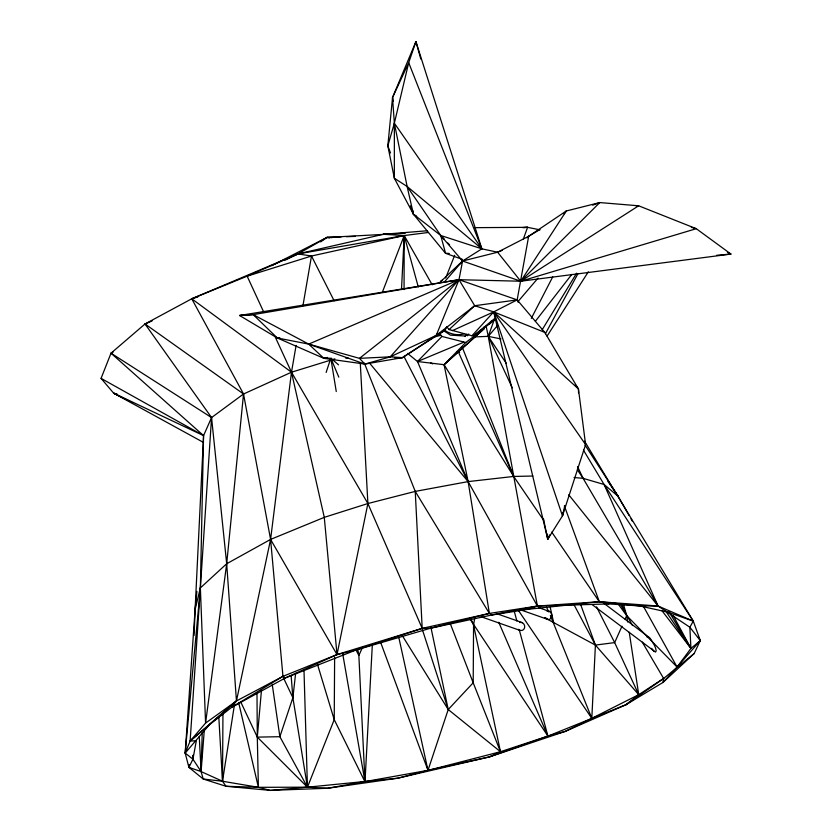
<?xml version="1.0" encoding="UTF-8"?>
<svg xmlns="http://www.w3.org/2000/svg" width="832" height="832" viewBox="0 0 832 832"><rect width="100%" height="100%" fill="white"/><g stroke="black" fill="none" stroke-linecap="round" stroke-linejoin="round"><path stroke-width="1.25" d="M404.061 289.567L404.206 235.55L428.511 232.45M584.532 441.178L693.274 621.119L700.305 640.588L694.169 653.526L662.886 682.521L625.997 704.704L565.105 731.442L489.258 756.943L397.738 778.211L327.662 788.258L270.379 790.4L225.992 786.271L222.508 781.248L222.955 713.95M334.63 657.259L334.225 719.649L307.445 787.186L270.379 790.4L258.388 787.322L222.508 781.248L203.206 779.012L188.916 767.364L185.172 753.085L195.114 609.43L203.559 435.635L211.557 417.57L243.537 393.994L291.491 372.206L334.859 358.842M694.169 653.526L663.634 678.465L625.997 704.704L547.914 736.102L489.258 756.943L427.981 770.338L327.662 788.258L307.445 787.186L258.388 787.322L225.992 786.271L203.206 779.012L201.094 771.576L192.93 759.19L185.172 753.085L190.133 741.052L200.366 587.912L203.559 435.635L111.02 353.194L145.028 323.97L191.755 298.782L297.95 253.906L326.976 237.432L405.267 233.23M234.364 705.266L222.508 781.248L201.094 771.576L202.228 732.68M189.01 764.774L188.916 767.364L201.094 771.576L204.37 729.019M194.106 635.326L195.114 609.43L196.924 591.365M193.076 755.31L192.93 759.19L188.916 767.364L189.207 764.795M240.75 701.969L257.306 737.121L307.445 787.186L397.738 778.211L500.479 751.712L547.914 736.102L565.105 731.442L591.812 718.338L595.41 645.081L580.393 603.866M401.492 289.536L404.206 235.55L383.375 234.281L297.95 253.906L247.146 276.172L191.755 298.782L243.537 393.994L270.587 539.417L282.953 676.333L285.314 677.945L356.096 649.979L422.198 628.368L489.382 613.423L537.399 606.06L599.31 601.713L658.081 606.018L693.274 621.119L689.853 627.234L690.934 648.43L677.082 667.046L662.886 682.521L663.634 678.465L642.252 642.096M372.32 645.018L364.998 781.81L334.225 719.649L317.346 663.926M618.311 604.167L626.704 615.649L677.082 667.046L700.305 640.588L689.853 627.234L658.081 606.018L639.486 605.904L608.774 603.918L537.399 606.06L491.962 614.962L430.134 628.326L422.198 628.368L337.012 654.576L282.953 676.333L236.454 700.96L209.456 724.672L185.172 753.085L200.366 587.912L211.557 417.57L145.028 323.97L152.142 320.892M193.201 755.342L192.93 759.19L196.321 740.761L190.133 741.052L205.577 723.07L236.454 700.96L270.587 539.417L291.491 372.206L296.109 345.394M261.529 689.582L257.306 737.121L258.388 787.322L238.69 702.707M502.216 250.37L497.619 252.21L481.863 248.83L415.917 41.6L392.527 97.542L387.826 145.839L394.347 178.266L413.452 214.25L445.546 253.292L462.561 259.47M303.992 670.259L307.445 787.186L279.864 736.705L292.874 697.674L295.641 673.338M461.542 262.09L461.843 259.542M407.576 353.402L417.498 361.525L444.059 364.686L483.922 328.942L484.266 326.768M474.822 617.5L473.574 625.092L473.19 682.781L500.479 751.712L489.258 756.943M302.921 305.812L311.49 256.017L404.206 235.55L432.203 284.814M446.597 326.997L444.922 330.408L402.428 357.646L364.894 364.094L323.835 358.322L277.306 337.979L239.585 315.494L458.994 279.698L520.738 281.226L730.933 254.062L696.28 228.696L638.643 205.795L599.789 202.571L566.311 210.974L528.663 236.267L517.161 299.894L518.367 302.172M446.566 326.581L449.134 329.566L471.962 335.785L474.438 335.015L489.039 324.282L491.161 322.556L491.514 320.663M203.445 442.416L113.651 393.162L101.067 378.383L111.02 353.194L211.557 417.57L226.689 563.753L236.454 700.96L190.133 741.052L209.456 724.672L231.66 707.346L285.314 677.945L337.012 654.576L367.89 503.537L360.266 362.825M420.815 59.041L415.917 41.6L408.699 62.681L481.863 248.83L462.571 261.019L458.994 279.698L474.698 305.718L493.698 311.896L547.747 539.25L562.463 515.871L563.191 512.304M562.463 515.871L585.603 444.61L578.448 388.97L544.742 332.363L517.161 299.894L493.698 311.896L562.463 515.871L564.772 505.856M195.114 609.43L200.366 587.912L226.689 563.753L270.587 539.417L324.282 517.348L367.89 503.537L415.241 491.4L468.125 481.603L513.698 476.445L532.875 476.029M548.548 536.796L547.747 539.25L543.504 518.991M326.123 372.445L330.429 359.382M380.702 642.554L427.981 770.338L448.23 709.53L473.19 682.781L450.195 623.428M494.374 319.394L488.259 336.357L537.399 606.06L528.237 609.274L491.962 614.962L489.382 613.423L415.241 491.4L364.395 363.189M523.203 239.45L527.571 227.334L539.989 229.84M382.387 292.167L404.206 235.55L297.95 253.906L285.116 260.156M445.682 278.034L454.698 255.268M621.993 626.205L614.661 642.606L638.737 694.668L625.997 704.704M625.134 619.164L626.704 615.649L623.532 604.479M362.513 647.379L358.852 655.47L364.998 781.81L342.732 653.931M410.311 205.847L413.452 214.25L440.731 235.477L481.863 248.83L407.118 186.472L394.347 178.266L394.358 123.198L392.527 97.542L408.699 62.681L394.358 123.198L387.826 145.839L390.52 153.036M468 334.578L467.397 335.774M438.911 283.286L462.852 260.759M549.962 534.706L547.747 539.25L547.446 534.092M465.078 336.575L466.305 334.318M531.305 318.396L552.708 276.91M545.407 333.746L577.918 273.718M646.911 636.875C649.802 635.918 651.685 641.191 653.234 643.042M542.204 329.711L576.628 273.198M547.102 336.066L588.338 271.814M437.622 333.32L436.218 335.41L402.428 357.646L394.69 357.718M459.888 349.97L458.442 352.05L513.698 476.445L543.702 520.343M236.454 700.96L231.66 707.346L282.953 676.333M535.434 321.204L571.823 274.362M564.096 213.72L566.311 210.974L520.738 281.226L462.571 261.019L440.731 235.477L407.118 186.472L394.358 123.198L481.863 248.83M497.546 325.489L488.259 336.357L473.97 336.929M517.806 301.777L538.065 278.075M460.512 263.702L462.956 260.863M444.288 282.131L462.571 261.019L497.619 252.21L528.663 236.267L539.739 229.663M442.406 330.99L444.922 330.408L436.218 335.41L458.994 279.698L253.198 314.642L277.306 337.979L308.703 344.105L359.476 358.353L390.239 356.834L458.994 279.698L517.161 299.894L474.698 305.718L436.218 335.41L390.239 356.834L364.894 364.094L308.703 344.105L253.198 314.642L239.585 315.494L252.512 314.631M471.962 335.785L493.698 311.896L544.742 332.363M537.399 606.06L468.125 481.603L417.498 361.525L441.948 336.44L465.702 342.524L483.922 328.942M465.702 342.524L444.059 364.686L468.125 481.603L489.382 613.423L430.134 628.326L356.096 649.979L337.012 654.576L270.587 539.417M449.134 329.566L474.698 305.718M489.039 324.282L495.737 318.167M526.937 237.838L528.663 236.267M482.539 330.158L444.059 364.686L513.698 476.445L462.238 347.214M491.161 322.556L495.019 319.197M661.908 610.615L690.934 648.43L700.305 640.588L698.381 637.208M474.438 335.015L495.508 317.876M468.822 334.069L464.911 335.993L450.434 335.14L443.706 330.73M320.653 241.883L326.976 237.432L341.203 236.902M663.634 678.465L638.737 694.668L591.812 718.338L518.419 610.449M440.762 281.05L442.25 280.155M111.02 353.194L113.298 351.926M271.71 265.678L326.976 237.432L332.134 237.63M452.379 330.637L493.698 311.896L578.448 388.97L578.542 392.85M417.498 361.525L463.798 342.191M592.675 205.171L599.789 202.571L520.738 281.226L497.619 252.21M334.121 300.747L311.49 256.017L247.146 276.172L263.91 312.478M197.787 296.993L191.755 298.782L291.491 372.206L367.89 503.537L422.198 628.368L415.241 491.4M433.462 337.178L440.918 335.265L441.948 336.44M364.894 364.094L359.476 358.353L458.994 279.698L308.703 344.105L323.835 358.322L327.621 357.448M583.45 450.133L604.105 484.505L693.274 621.119L667.649 612.113L639.486 605.904L599.31 601.713L528.237 609.274M716.737 255.268L730.933 254.062L727.438 252.377M427.066 230.786L383.375 234.281L394.857 234.083M523.682 227.594L527.571 227.334L474.646 227.656M636.116 205.93L638.643 205.795L520.738 281.226L696.28 228.696L691.35 227.344M522.413 227.583L527.571 227.334M277.306 337.979L279.885 337.865M346.382 236.714L355.43 236.382M323.835 358.322L331.562 358.259M345.738 358.134L348.317 358.114M449.322 253.448L445.546 253.292L440.731 235.477L444.278 239.231M390.239 356.834L402.428 357.646M574.038 477.506L583.097 478.338L604.105 484.505L618.155 496.309L629.065 515.476M297.95 253.906L311.49 256.017M326.976 237.432L329.524 237.89M500.989 338.946L488.259 336.357L486.148 326.248M551.751 532.116L599.31 601.713L608.774 603.918M132.09 402.594L113.651 393.162L117.354 394.243M538.408 607.568L549.328 611.385M496.943 613.756L522.465 622.7M521.269 610.095L547.83 619.414A4.046 3.588 69.5 0 0 551.366 617.614M481.156 616.751L520.073 630.417M113.651 393.162L203.559 435.635L101.067 378.383M430.529 362.773L432.661 363.906M544.7 617.739L595.41 645.081L638.737 694.668L629.231 632.216M407.118 186.472L413.452 214.25L416.676 216.341M145.028 323.97L243.537 393.994L226.689 563.753L205.577 723.07L200.366 587.912M604.167 603.491L648.679 637.073M592.093 604.542L655.481 652.09L656.198 650.967L655.626 648.263A16.338 8.476 65.1 0 0 653.214 643.063M331.791 359.029L338.562 364.842M654.181 651.394L653.338 650.593M447.824 242.996L449.592 244.878M369.585 363.147L468.125 481.603L403.946 356.429M439.286 333.289L440.918 335.265M568.755 494.801L658.081 606.018L604.105 484.505M575.224 384.914L578.448 388.97M493.698 311.896L585.603 444.61M607.922 481.416L618.155 496.309L585.042 445.068M665.59 610.906L690.934 648.43L673.13 615.41M506.22 363.241L488.259 336.357L512.314 387.837M577.346 469.737L583.097 478.338L658.081 606.018M519.251 629.782L547.914 736.102L470.298 619.486M402.449 635.908L448.23 709.53L500.479 751.712L473.574 625.092L471.026 619.122M668.959 611.603L690.934 648.43M632.538 625.57L620.568 604.25M630.989 518.856L632.278 521.113M643.282 606.091L677.082 667.046M574.184 605.01L595.41 645.081L614.661 642.606L596.565 606.871M355.93 649.823L358.852 655.47L357.739 649.085M577.554 466.638L583.097 478.338M283.504 677.934L292.874 697.674L307.445 787.186M546.603 607.256L548.766 611.957M550.378 615.451L591.812 718.338M275.267 337.074L291.491 372.206L324.282 517.348L337.012 654.576M621.535 603.876L626.704 615.649L627.671 622.024M498.742 622.274L547.914 736.102M331.323 359.382L338.811 377.146M564.377 505.908L599.31 601.713M422.386 629.637L448.23 709.53L430.893 627.266M404.206 235.55L418.278 286.946M514.197 611.021L516.89 621.036M550.264 607.506L553.644 622.523M398.809 637.406L427.981 770.338M392.527 97.542L393.214 101.348M412.776 210.444L413.452 214.25M331.032 359.476L336.263 391.529M272.21 684.258L279.864 736.705L257.306 737.121L256.984 693.191M291.148 675.698L292.874 697.674M218.774 716.508L222.508 781.248M199.264 736.549L201.094 771.576M464.402 333.746A23.702 20.374 47.5 0 1 443.976 329.794M547.83 619.414A3.973 3.526 69.8 0 1 546.021 618.446M546.114 618.322A4.243 3.754 69.5 0 1 545.511 617.656M547.009 611.177A4.243 3.754 69.5 0 1 548.371 611.01M548.382 610.906A4.285 3.557 68.6 0 1 551.273 617.542M457.278 351.78A4.16 2.714 38.8 0 1 459.659 352.383M653.359 650.51A16.432 8.518 65.1 0 1 651.612 648.367M519.615 622.534A4.129 3.702 70.6 0 1 524.711 626.891A4.129 3.702 70.6 0 1 519.324 629.98A4.337 4.056 69.3 0 1 518.534 629.304"/></g></svg>
